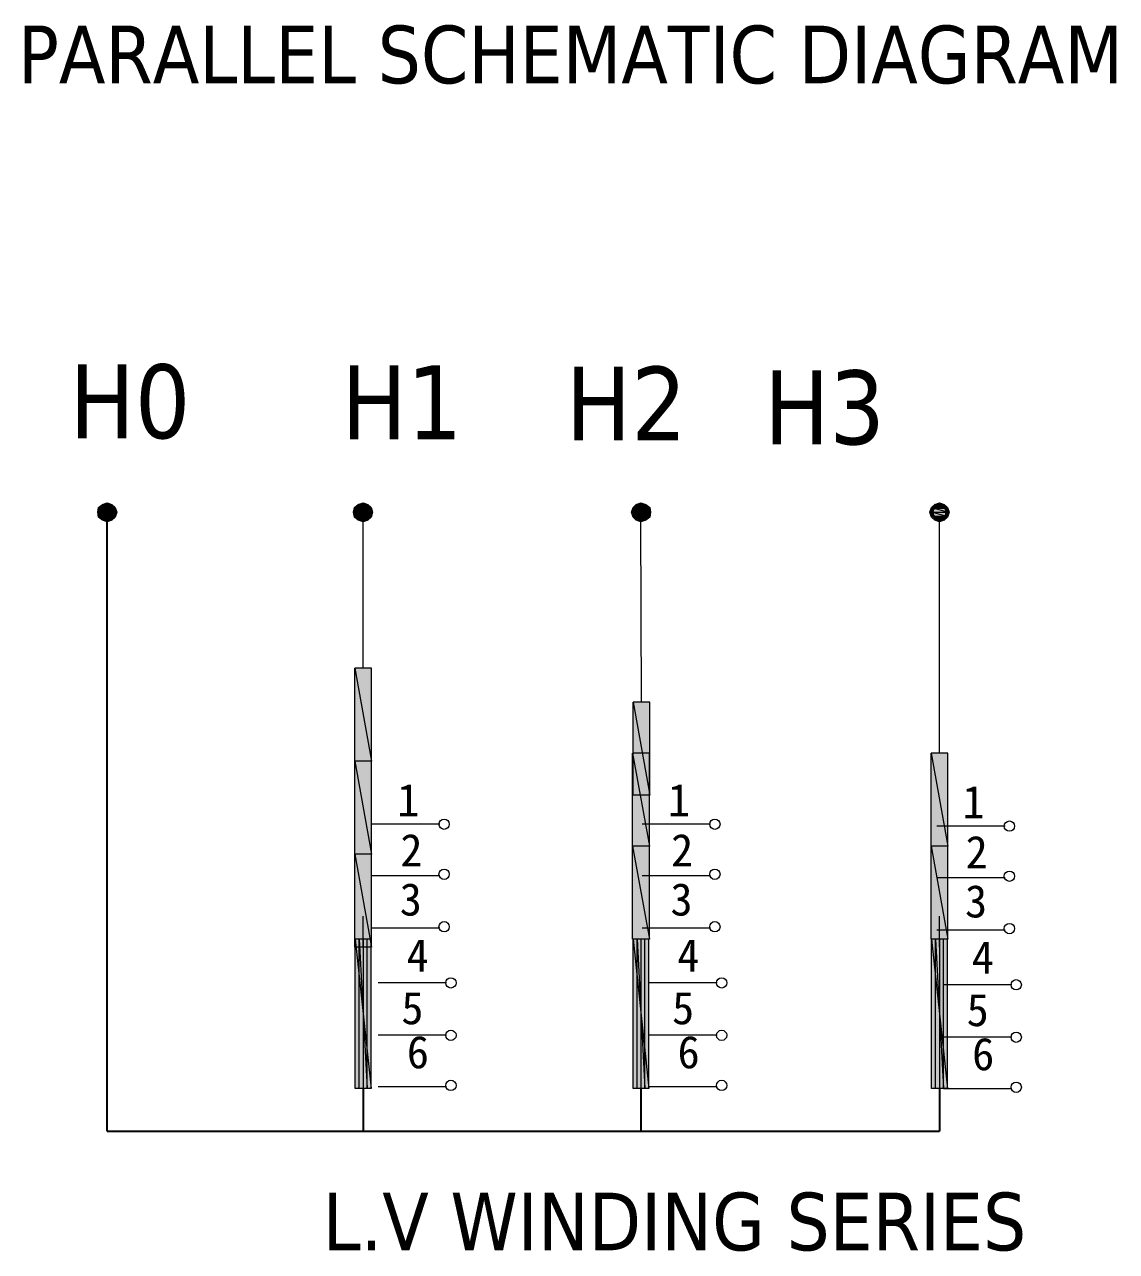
# Model space of a CAD drawing. Header units: millimetres. Extents: x 36873 to 51119, y -3533 to 6541.
# Drawn here: x 43497 to 44390, y -2141 to -1137 of the extents above; entities that cross this region are included whole.
import ezdxf

# ---------------------------------------------------------------- set-up
doc = ezdxf.new("R2010")
doc.units = ezdxf.units.MM
doc.header["$LTSCALE"] = 13
doc.layers.add('标注、文本', color=3, linetype='Continuous', lineweight=25)
doc.layers.add('铁心', color=3, linetype='Continuous', lineweight=0)
doc.styles.add('PDF SimSun', font='')
doc.styles.add('Tahoma_txtstyle_30.40_0_0', font='tahoma.ttf')
doc.styles.get('PDF SimSun').set_extended_font_data('SimSun')

msp = doc.modelspace()

# ---------------------------------------------------------------- hatches: boundary and pattern name
at = {"layer": '铁心'}
h = msp.add_hatch(color=256, dxfattribs=at)
h.paths.add_polyline_path([(43557.434, -1532.009), (43559.384, -1533.309), (43556.783, -1535.91)])
h.paths.add_polyline_path([(43559.384, -1533.309), (43556.783, -1535.91), (43558.734, -1535.91)])
h.paths.add_polyline_path([(43556.783, -1535.91), (43558.734, -1535.91), (43557.434, -1539.812)])
h.paths.add_polyline_path([(43558.734, -1535.91), (43557.434, -1539.812), (43559.384, -1538.511)])
h.paths.add_polyline_path([(43557.434, -1539.812), (43559.384, -1538.511), (43560.685, -1542.413)])
h.paths.add_polyline_path([(43559.384, -1538.511), (43560.685, -1542.413), (43561.985, -1540.462)])
h.paths.add_polyline_path([(43560.685, -1542.413), (43561.985, -1540.462), (43564.586, -1543.713)])
h.paths.add_polyline_path([(43561.985, -1540.462), (43564.586, -1543.713), (43564.586, -1541.112)])
h.paths.add_polyline_path([(43564.586, -1543.713), (43564.586, -1541.112), (43568.488, -1542.413)])
h.paths.add_polyline_path([(43564.586, -1541.112), (43568.488, -1542.413), (43567.187, -1540.462)])
h.paths.add_polyline_path([(43568.488, -1542.413), (43567.187, -1540.462), (43571.089, -1539.812)])
h.paths.add_polyline_path([(43567.187, -1540.462), (43571.089, -1539.812), (43569.138, -1538.511)])
h.paths.add_polyline_path([(43571.089, -1539.812), (43569.138, -1538.511), (43572.389, -1535.91)])
h.paths.add_polyline_path([(43569.138, -1538.511), (43572.389, -1535.91), (43569.788, -1535.91)])
h.paths.add_polyline_path([(43572.389, -1535.91), (43569.788, -1535.91), (43571.089, -1532.009)])
h.paths.add_polyline_path([(43569.788, -1535.91), (43571.089, -1532.009), (43569.138, -1533.309)])
h.paths.add_polyline_path([(43571.089, -1532.009), (43569.138, -1533.309), (43568.488, -1529.408)])
h.paths.add_polyline_path([(43569.138, -1533.309), (43568.488, -1529.408), (43567.187, -1531.359)])
h.paths.add_polyline_path([(43568.488, -1529.408), (43567.187, -1531.359), (43564.586, -1528.108)])
h.paths.add_polyline_path([(43567.187, -1531.359), (43564.586, -1528.108), (43564.586, -1530.058)])
h.paths.add_polyline_path([(43564.586, -1528.108), (43564.586, -1530.058), (43560.685, -1529.408)])
h.paths.add_polyline_path([(43564.586, -1530.058), (43560.685, -1529.408), (43561.985, -1531.359)])
h.paths.add_polyline_path([(43560.685, -1529.408), (43561.985, -1531.359), (43557.434, -1532.009)])
h.paths.add_polyline_path([(43561.985, -1531.359), (43557.434, -1532.009), (43559.384, -1533.309)])
h = msp.add_hatch(color=256, dxfattribs=at)
h.paths.add_polyline_path([(43570.438, -1539.162), (43569.138, -1538.511), (43571.089, -1535.91)])
h.paths.add_polyline_path([(43569.138, -1538.511), (43571.089, -1535.91), (43569.788, -1535.91)])
h.paths.add_polyline_path([(43571.089, -1535.91), (43569.788, -1535.91), (43570.438, -1532.009)])
h.paths.add_polyline_path([(43569.788, -1535.91), (43570.438, -1532.009), (43569.138, -1533.309)])
h.paths.add_polyline_path([(43570.438, -1532.009), (43569.138, -1533.309), (43567.837, -1530.058)])
h.paths.add_polyline_path([(43569.138, -1533.309), (43567.837, -1530.058), (43567.187, -1530.708)])
h.paths.add_polyline_path([(43567.837, -1530.058), (43567.187, -1530.708), (43564.586, -1528.758)])
h.paths.add_polyline_path([(43567.187, -1530.708), (43564.586, -1528.758), (43564.586, -1530.058)])
h.paths.add_polyline_path([(43564.586, -1528.758), (43564.586, -1530.058), (43560.685, -1530.058)])
h.paths.add_polyline_path([(43564.586, -1530.058), (43560.685, -1530.058), (43561.335, -1530.708)])
h.paths.add_polyline_path([(43560.685, -1530.058), (43561.335, -1530.708), (43558.084, -1532.009)])
h.paths.add_polyline_path([(43561.335, -1530.708), (43558.084, -1532.009), (43559.384, -1533.309)])
h.paths.add_polyline_path([(43558.084, -1532.009), (43559.384, -1533.309), (43557.434, -1535.91)])
h.paths.add_polyline_path([(43559.384, -1533.309), (43557.434, -1535.91), (43558.734, -1535.91)])
h.paths.add_polyline_path([(43557.434, -1535.91), (43558.734, -1535.91), (43558.084, -1539.162)])
h.paths.add_polyline_path([(43558.734, -1535.91), (43558.084, -1539.162), (43559.384, -1538.511)])
h.paths.add_polyline_path([(43558.084, -1539.162), (43559.384, -1538.511), (43560.685, -1541.763)])
h.paths.add_polyline_path([(43559.384, -1538.511), (43560.685, -1541.763), (43561.335, -1540.462)])
h.paths.add_polyline_path([(43560.685, -1541.763), (43561.335, -1540.462), (43564.586, -1543.063)])
h.paths.add_polyline_path([(43561.335, -1540.462), (43564.586, -1543.063), (43564.586, -1541.112)])
h.paths.add_polyline_path([(43564.586, -1543.063), (43564.586, -1541.112), (43567.837, -1541.763)])
h.paths.add_polyline_path([(43564.586, -1541.112), (43567.837, -1541.763), (43567.187, -1540.462)])
h.paths.add_polyline_path([(43567.837, -1541.763), (43567.187, -1540.462), (43570.438, -1539.162)])
h.paths.add_polyline_path([(43567.187, -1540.462), (43570.438, -1539.162), (43569.138, -1538.511)])
h = msp.add_hatch(color=256, dxfattribs=at)
h.paths.add_polyline_path([(43558.084, -1535.91), (43570.438, -1535.91), (43558.734, -1532.659)])
h.paths.add_polyline_path([(43570.438, -1535.91), (43558.734, -1532.659), (43569.788, -1532.659)])
h = msp.add_hatch(color=256, dxfattribs=at)
h.paths.add_polyline_path([(43558.734, -1532.659), (43569.788, -1532.659), (43561.335, -1530.708)])
h.paths.add_polyline_path([(43569.788, -1532.659), (43561.335, -1530.708), (43567.837, -1530.708)])
h = msp.add_hatch(color=256, dxfattribs=at)
h.paths.add_polyline_path([(43766.764, -1532.009), (43768.714, -1533.309), (43766.113, -1535.91)])
h.paths.add_polyline_path([(43768.714, -1533.309), (43766.113, -1535.91), (43768.064, -1535.91)])
h.paths.add_polyline_path([(43766.113, -1535.91), (43768.064, -1535.91), (43766.764, -1539.812)])
h.paths.add_polyline_path([(43768.064, -1535.91), (43766.764, -1539.812), (43768.714, -1538.511)])
h.paths.add_polyline_path([(43766.764, -1539.812), (43768.714, -1538.511), (43770.015, -1542.413)])
h.paths.add_polyline_path([(43768.714, -1538.511), (43770.015, -1542.413), (43771.315, -1540.462)])
h.paths.add_polyline_path([(43770.015, -1542.413), (43771.315, -1540.462), (43773.916, -1543.713)])
h.paths.add_polyline_path([(43771.315, -1540.462), (43773.916, -1543.713), (43773.916, -1541.112)])
h.paths.add_polyline_path([(43773.916, -1543.713), (43773.916, -1541.112), (43777.818, -1542.413)])
h.paths.add_polyline_path([(43773.916, -1541.112), (43777.818, -1542.413), (43776.517, -1540.462)])
h.paths.add_polyline_path([(43777.818, -1542.413), (43776.517, -1540.462), (43780.419, -1539.812)])
h.paths.add_polyline_path([(43776.517, -1540.462), (43780.419, -1539.812), (43778.468, -1538.511)])
h.paths.add_polyline_path([(43780.419, -1539.812), (43778.468, -1538.511), (43781.719, -1535.91)])
h.paths.add_polyline_path([(43778.468, -1538.511), (43781.719, -1535.91), (43779.118, -1535.91)])
h.paths.add_polyline_path([(43781.719, -1535.91), (43779.118, -1535.91), (43780.419, -1532.009)])
h.paths.add_polyline_path([(43779.118, -1535.91), (43780.419, -1532.009), (43778.468, -1533.309)])
h.paths.add_polyline_path([(43780.419, -1532.009), (43778.468, -1533.309), (43777.818, -1529.408)])
h.paths.add_polyline_path([(43778.468, -1533.309), (43777.818, -1529.408), (43776.517, -1531.359)])
h.paths.add_polyline_path([(43777.818, -1529.408), (43776.517, -1531.359), (43773.916, -1528.108)])
h.paths.add_polyline_path([(43776.517, -1531.359), (43773.916, -1528.108), (43773.916, -1530.058)])
h.paths.add_polyline_path([(43773.916, -1528.108), (43773.916, -1530.058), (43770.015, -1529.408)])
h.paths.add_polyline_path([(43773.916, -1530.058), (43770.015, -1529.408), (43771.315, -1531.359)])
h.paths.add_polyline_path([(43770.015, -1529.408), (43771.315, -1531.359), (43766.764, -1532.009)])
h.paths.add_polyline_path([(43771.315, -1531.359), (43766.764, -1532.009), (43768.714, -1533.309)])
h = msp.add_hatch(color=256, dxfattribs=at)
h.paths.add_polyline_path([(43779.768, -1539.162), (43778.468, -1538.511), (43780.419, -1535.91)])
h.paths.add_polyline_path([(43778.468, -1538.511), (43780.419, -1535.91), (43779.118, -1535.91)])
h.paths.add_polyline_path([(43780.419, -1535.91), (43779.118, -1535.91), (43779.768, -1532.009)])
h.paths.add_polyline_path([(43779.118, -1535.91), (43779.768, -1532.009), (43778.468, -1533.309)])
h.paths.add_polyline_path([(43779.768, -1532.009), (43778.468, -1533.309), (43777.168, -1530.058)])
h.paths.add_polyline_path([(43778.468, -1533.309), (43777.168, -1530.058), (43776.517, -1530.708)])
h.paths.add_polyline_path([(43777.168, -1530.058), (43776.517, -1530.708), (43773.916, -1528.758)])
h.paths.add_polyline_path([(43776.517, -1530.708), (43773.916, -1528.758), (43773.916, -1530.058)])
h.paths.add_polyline_path([(43773.916, -1528.758), (43773.916, -1530.058), (43770.015, -1530.058)])
h.paths.add_polyline_path([(43773.916, -1530.058), (43770.015, -1530.058), (43770.665, -1530.708)])
h.paths.add_polyline_path([(43770.015, -1530.058), (43770.665, -1530.708), (43767.414, -1532.009)])
h.paths.add_polyline_path([(43770.665, -1530.708), (43767.414, -1532.009), (43768.714, -1533.309)])
h.paths.add_polyline_path([(43767.414, -1532.009), (43768.714, -1533.309), (43766.764, -1535.91)])
h.paths.add_polyline_path([(43768.714, -1533.309), (43766.764, -1535.91), (43768.064, -1535.91)])
h.paths.add_polyline_path([(43766.764, -1535.91), (43768.064, -1535.91), (43767.414, -1539.162)])
h.paths.add_polyline_path([(43768.064, -1535.91), (43767.414, -1539.162), (43768.714, -1538.511)])
h.paths.add_polyline_path([(43767.414, -1539.162), (43768.714, -1538.511), (43770.015, -1541.763)])
h.paths.add_polyline_path([(43768.714, -1538.511), (43770.015, -1541.763), (43770.665, -1540.462)])
h.paths.add_polyline_path([(43770.015, -1541.763), (43770.665, -1540.462), (43773.916, -1543.063)])
h.paths.add_polyline_path([(43770.665, -1540.462), (43773.916, -1543.063), (43773.916, -1541.112)])
h.paths.add_polyline_path([(43773.916, -1543.063), (43773.916, -1541.112), (43777.168, -1541.763)])
h.paths.add_polyline_path([(43773.916, -1541.112), (43777.168, -1541.763), (43776.517, -1540.462)])
h.paths.add_polyline_path([(43777.168, -1541.763), (43776.517, -1540.462), (43779.768, -1539.162)])
h.paths.add_polyline_path([(43776.517, -1540.462), (43779.768, -1539.162), (43778.468, -1538.511)])
h = msp.add_hatch(color=256, dxfattribs=at)
h.paths.add_polyline_path([(43767.414, -1535.91), (43779.768, -1535.91), (43768.064, -1532.659)])
h.paths.add_polyline_path([(43779.768, -1535.91), (43768.064, -1532.659), (43779.118, -1532.659)])
h = msp.add_hatch(color=256, dxfattribs=at)
h.paths.add_polyline_path([(43768.064, -1532.659), (43779.118, -1532.659), (43770.665, -1530.708)])
h.paths.add_polyline_path([(43779.118, -1532.659), (43770.665, -1530.708), (43777.168, -1530.708)])
h = msp.add_hatch(color=256, dxfattribs=at)
h.paths.add_polyline_path([(43994.781, -1532.009), (43996.732, -1533.309), (43993.481, -1535.91)])
h.paths.add_polyline_path([(43996.732, -1533.309), (43993.481, -1535.91), (43996.082, -1535.91)])
h.paths.add_polyline_path([(43993.481, -1535.91), (43996.082, -1535.91), (43994.781, -1539.812)])
h.paths.add_polyline_path([(43996.082, -1535.91), (43994.781, -1539.812), (43996.732, -1538.511)])
h.paths.add_polyline_path([(43994.781, -1539.812), (43996.732, -1538.511), (43997.382, -1542.413)])
h.paths.add_polyline_path([(43996.732, -1538.511), (43997.382, -1542.413), (43998.682, -1540.462)])
h.paths.add_polyline_path([(43997.382, -1542.413), (43998.682, -1540.462), (44001.283, -1543.713)])
h.paths.add_polyline_path([(43998.682, -1540.462), (44001.283, -1543.713), (44001.283, -1541.112)])
h.paths.add_polyline_path([(44001.283, -1543.713), (44001.283, -1541.112), (44005.185, -1542.413)])
h.paths.add_polyline_path([(44001.283, -1541.112), (44005.185, -1542.413), (44004.535, -1540.462)])
h.paths.add_polyline_path([(44005.185, -1542.413), (44004.535, -1540.462), (44008.436, -1539.812)])
h.paths.add_polyline_path([(44004.535, -1540.462), (44008.436, -1539.812), (44006.485, -1538.511)])
h.paths.add_polyline_path([(44008.436, -1539.812), (44006.485, -1538.511), (44009.086, -1535.91)])
h.paths.add_polyline_path([(44006.485, -1538.511), (44009.086, -1535.91), (44007.136, -1535.91)])
h.paths.add_polyline_path([(44009.086, -1535.91), (44007.136, -1535.91), (44008.436, -1532.009)])
h.paths.add_polyline_path([(44007.136, -1535.91), (44008.436, -1532.009), (44006.485, -1533.309)])
h.paths.add_polyline_path([(44008.436, -1532.009), (44006.485, -1533.309), (44005.185, -1529.408)])
h.paths.add_polyline_path([(44006.485, -1533.309), (44005.185, -1529.408), (44004.535, -1531.359)])
h.paths.add_polyline_path([(44005.185, -1529.408), (44004.535, -1531.359), (44001.283, -1528.108)])
h.paths.add_polyline_path([(44004.535, -1531.359), (44001.283, -1528.108), (44001.283, -1530.058)])
h.paths.add_polyline_path([(44001.283, -1528.108), (44001.283, -1530.058), (43997.382, -1529.408)])
h.paths.add_polyline_path([(44001.283, -1530.058), (43997.382, -1529.408), (43998.682, -1531.359)])
h.paths.add_polyline_path([(43997.382, -1529.408), (43998.682, -1531.359), (43994.781, -1532.009)])
h.paths.add_polyline_path([(43998.682, -1531.359), (43994.781, -1532.009), (43996.732, -1533.309)])
h = msp.add_hatch(color=256, dxfattribs=at)
h.paths.add_polyline_path([(44007.786, -1539.162), (44006.485, -1538.511), (44008.436, -1535.91)])
h.paths.add_polyline_path([(44006.485, -1538.511), (44008.436, -1535.91), (44007.136, -1535.91)])
h.paths.add_polyline_path([(44008.436, -1535.91), (44007.136, -1535.91), (44007.786, -1532.009)])
h.paths.add_polyline_path([(44007.136, -1535.91), (44007.786, -1532.009), (44006.485, -1533.309)])
h.paths.add_polyline_path([(44007.786, -1532.009), (44006.485, -1533.309), (44005.185, -1530.058)])
h.paths.add_polyline_path([(44006.485, -1533.309), (44005.185, -1530.058), (44004.535, -1530.708)])
h.paths.add_polyline_path([(44005.185, -1530.058), (44004.535, -1530.708), (44001.283, -1528.758)])
h.paths.add_polyline_path([(44004.535, -1530.708), (44001.283, -1528.758), (44001.283, -1530.058)])
h.paths.add_polyline_path([(44001.283, -1528.758), (44001.283, -1530.058), (43998.032, -1530.058)])
h.paths.add_polyline_path([(44001.283, -1530.058), (43998.032, -1530.058), (43998.682, -1530.708)])
h.paths.add_polyline_path([(43998.032, -1530.058), (43998.682, -1530.708), (43995.431, -1532.009)])
h.paths.add_polyline_path([(43998.682, -1530.708), (43995.431, -1532.009), (43996.732, -1533.309)])
h.paths.add_polyline_path([(43995.431, -1532.009), (43996.732, -1533.309), (43994.781, -1535.91)])
h.paths.add_polyline_path([(43996.732, -1533.309), (43994.781, -1535.91), (43996.082, -1535.91)])
h.paths.add_polyline_path([(43994.781, -1535.91), (43996.082, -1535.91), (43995.431, -1539.162)])
h.paths.add_polyline_path([(43996.082, -1535.91), (43995.431, -1539.162), (43996.732, -1538.511)])
h.paths.add_polyline_path([(43995.431, -1539.162), (43996.732, -1538.511), (43998.032, -1541.763)])
h.paths.add_polyline_path([(43996.732, -1538.511), (43998.032, -1541.763), (43998.682, -1540.462)])
h.paths.add_polyline_path([(43998.032, -1541.763), (43998.682, -1540.462), (44001.283, -1543.063)])
h.paths.add_polyline_path([(43998.682, -1540.462), (44001.283, -1543.063), (44001.283, -1541.112)])
h.paths.add_polyline_path([(44001.283, -1543.063), (44001.283, -1541.112), (44005.185, -1541.763)])
h.paths.add_polyline_path([(44001.283, -1541.112), (44005.185, -1541.763), (44004.535, -1540.462)])
h.paths.add_polyline_path([(44005.185, -1541.763), (44004.535, -1540.462), (44007.786, -1539.162)])
h.paths.add_polyline_path([(44004.535, -1540.462), (44007.786, -1539.162), (44006.485, -1538.511)])
h = msp.add_hatch(color=256, dxfattribs=at)
h.paths.add_polyline_path([(43995.431, -1535.91), (44007.786, -1535.91), (43996.082, -1532.659)])
h.paths.add_polyline_path([(44007.786, -1535.91), (43996.082, -1532.659), (44007.136, -1532.659)])
h = msp.add_hatch(color=256, dxfattribs=at)
h.paths.add_polyline_path([(43996.082, -1532.659), (44007.136, -1532.659), (43998.032, -1530.708)])
h.paths.add_polyline_path([(44007.136, -1532.659), (43998.032, -1530.708), (44004.535, -1530.708)])
h = msp.add_hatch(color=256, dxfattribs=at)
h.paths.add_polyline_path([(44239.011, -1532.009), (44240.961, -1533.309), (44237.71, -1535.91)])
h.paths.add_polyline_path([(44240.961, -1533.309), (44237.71, -1535.91), (44240.311, -1535.91)])
h.paths.add_polyline_path([(44237.71, -1535.91), (44240.311, -1535.91), (44239.011, -1539.812)])
h.paths.add_polyline_path([(44240.311, -1535.91), (44239.011, -1539.812), (44240.961, -1538.511)])
h.paths.add_polyline_path([(44239.011, -1539.812), (44240.961, -1538.511), (44241.612, -1542.413)])
h.paths.add_polyline_path([(44240.961, -1538.511), (44241.612, -1542.413), (44242.912, -1540.462)])
h.paths.add_polyline_path([(44241.612, -1542.413), (44242.912, -1540.462), (44245.513, -1543.713)])
h.paths.add_polyline_path([(44242.912, -1540.462), (44245.513, -1543.713), (44245.513, -1541.112)])
h.paths.add_polyline_path([(44245.513, -1543.713), (44245.513, -1541.112), (44249.414, -1542.413)])
h.paths.add_polyline_path([(44245.513, -1541.112), (44249.414, -1542.413), (44248.114, -1540.462)])
h.paths.add_polyline_path([(44249.414, -1542.413), (44248.114, -1540.462), (44252.015, -1539.812)])
h.paths.add_polyline_path([(44248.114, -1540.462), (44252.015, -1539.812), (44250.065, -1538.511)])
h.paths.add_polyline_path([(44252.015, -1539.812), (44250.065, -1538.511), (44253.316, -1535.91)])
h.paths.add_polyline_path([(44250.065, -1538.511), (44253.316, -1535.91), (44250.715, -1535.91)])
h.paths.add_polyline_path([(44253.316, -1535.91), (44250.715, -1535.91), (44252.015, -1532.009)])
h.paths.add_polyline_path([(44250.715, -1535.91), (44252.015, -1532.009), (44250.065, -1533.309)])
h.paths.add_polyline_path([(44252.015, -1532.009), (44250.065, -1533.309), (44249.414, -1529.408)])
h.paths.add_polyline_path([(44250.065, -1533.309), (44249.414, -1529.408), (44248.114, -1531.359)])
h.paths.add_polyline_path([(44249.414, -1529.408), (44248.114, -1531.359), (44245.513, -1528.108)])
h.paths.add_polyline_path([(44248.114, -1531.359), (44245.513, -1528.108), (44245.513, -1530.058)])
h.paths.add_polyline_path([(44245.513, -1528.108), (44245.513, -1530.058), (44241.612, -1529.408)])
h.paths.add_polyline_path([(44245.513, -1530.058), (44241.612, -1529.408), (44242.912, -1531.359)])
h.paths.add_polyline_path([(44241.612, -1529.408), (44242.912, -1531.359), (44239.011, -1532.009)])
h.paths.add_polyline_path([(44242.912, -1531.359), (44239.011, -1532.009), (44240.961, -1533.309)])
h = msp.add_hatch(color=256, dxfattribs=at)
h.paths.add_polyline_path([(44251.365, -1539.162), (44250.065, -1538.511), (44252.666, -1535.91)])
h.paths.add_polyline_path([(44250.065, -1538.511), (44252.666, -1535.91), (44251.365, -1535.91)])
h.paths.add_polyline_path([(44252.666, -1535.91), (44251.365, -1535.91), (44251.365, -1532.009)])
h.paths.add_polyline_path([(44251.365, -1535.91), (44251.365, -1532.009), (44250.065, -1533.309)])
h.paths.add_polyline_path([(44251.365, -1532.009), (44250.065, -1533.309), (44248.764, -1530.058)])
h.paths.add_polyline_path([(44250.065, -1533.309), (44248.764, -1530.058), (44248.114, -1530.708)])
h.paths.add_polyline_path([(44248.764, -1530.058), (44248.114, -1530.708), (44245.513, -1528.758)])
h.paths.add_polyline_path([(44248.114, -1530.708), (44245.513, -1528.758), (44245.513, -1530.058)])
h.paths.add_polyline_path([(44245.513, -1528.758), (44245.513, -1530.058), (44242.262, -1530.058)])
h.paths.add_polyline_path([(44245.513, -1530.058), (44242.262, -1530.058), (44242.912, -1530.708)])
h.paths.add_polyline_path([(44242.262, -1530.058), (44242.912, -1530.708), (44239.661, -1532.009)])
h.paths.add_polyline_path([(44242.912, -1530.708), (44239.661, -1532.009), (44240.961, -1533.309)])
h.paths.add_polyline_path([(44239.661, -1532.009), (44240.961, -1533.309), (44238.36, -1535.91)])
h.paths.add_polyline_path([(44240.961, -1533.309), (44238.36, -1535.91), (44239.661, -1535.91)])
h.paths.add_polyline_path([(44238.36, -1535.91), (44239.661, -1535.91), (44239.661, -1539.162)])
h.paths.add_polyline_path([(44239.661, -1535.91), (44239.661, -1539.162), (44240.961, -1538.511)])
h.paths.add_polyline_path([(44239.661, -1539.162), (44240.961, -1538.511), (44242.262, -1541.763)])
h.paths.add_polyline_path([(44240.961, -1538.511), (44242.262, -1541.763), (44242.912, -1540.462)])
h.paths.add_polyline_path([(44242.262, -1541.763), (44242.912, -1540.462), (44245.513, -1543.063)])
h.paths.add_polyline_path([(44242.912, -1540.462), (44245.513, -1543.063), (44245.513, -1541.112)])
h.paths.add_polyline_path([(44245.513, -1543.063), (44245.513, -1541.112), (44248.764, -1541.763)])
h.paths.add_polyline_path([(44245.513, -1541.112), (44248.764, -1541.763), (44248.114, -1540.462)])
h.paths.add_polyline_path([(44248.764, -1541.763), (44248.114, -1540.462), (44251.365, -1539.162)])
h.paths.add_polyline_path([(44248.114, -1540.462), (44251.365, -1539.162), (44250.065, -1538.511)])
h = msp.add_hatch(color=256, dxfattribs=at)
h.paths.add_polyline_path([(44239.011, -1535.91), (44252.015, -1535.91), (44240.311, -1532.659)])
h.paths.add_polyline_path([(44252.015, -1535.91), (44240.311, -1532.659), (44250.715, -1532.659)])
h = msp.add_hatch(color=256, dxfattribs=at)
h.paths.add_polyline_path([(44240.311, -1532.659), (44250.715, -1532.659), (44242.262, -1530.708)])
h.paths.add_polyline_path([(44250.715, -1532.659), (44242.262, -1530.708), (44248.764, -1530.708)])
h = msp.add_hatch(color=256, dxfattribs=at)
h.paths.add_polyline_path([(43558.734, -1539.162), (43569.788, -1539.162), (43558.084, -1535.91)])
h.paths.add_polyline_path([(43569.788, -1539.162), (43558.084, -1535.91), (43570.438, -1535.91)])
h = msp.add_hatch(color=256, dxfattribs=at)
h.paths.add_polyline_path([(43558.734, -1539.162), (43561.335, -1541.112), (43567.837, -1541.112)])
h.paths.add_polyline_path([(43561.335, -1541.112), (43567.837, -1541.112), (43564.586, -1542.413)])
h = msp.add_hatch(color=256, dxfattribs=at)
h.paths.add_polyline_path([(43768.064, -1539.162), (43779.118, -1539.162), (43767.414, -1535.91)])
h.paths.add_polyline_path([(43779.118, -1539.162), (43767.414, -1535.91), (43779.768, -1535.91)])
h = msp.add_hatch(color=256, dxfattribs=at)
h.paths.add_polyline_path([(43768.064, -1539.162), (43770.665, -1541.112), (43777.168, -1541.112)])
h.paths.add_polyline_path([(43770.665, -1541.112), (43777.168, -1541.112), (43773.916, -1542.413)])
h = msp.add_hatch(color=256, dxfattribs=at)
h.paths.add_polyline_path([(43996.082, -1539.162), (44007.136, -1539.162), (43995.431, -1535.91)])
h.paths.add_polyline_path([(44007.136, -1539.162), (43995.431, -1535.91), (44007.786, -1535.91)])
h = msp.add_hatch(color=256, dxfattribs=at)
h.paths.add_polyline_path([(43996.082, -1539.162), (43998.032, -1541.112), (44004.535, -1541.112)])
h.paths.add_polyline_path([(43998.032, -1541.112), (44004.535, -1541.112), (44001.283, -1542.413)])
h = msp.add_hatch(color=256, dxfattribs=at)
h.paths.add_polyline_path([(44240.311, -1539.162), (44250.715, -1539.162), (44239.011, -1535.91)])
h.paths.add_polyline_path([(44250.715, -1539.162), (44239.011, -1535.91), (44252.015, -1535.91)])
h = msp.add_hatch(color=256, dxfattribs=at)
h.paths.add_polyline_path([(44240.311, -1539.162), (44242.262, -1541.112), (44248.764, -1541.112)])
h.paths.add_polyline_path([(44242.262, -1541.112), (44248.764, -1541.112), (44245.513, -1542.413)])
h = msp.add_hatch(color=256, dxfattribs=at)
h.paths.add_polyline_path([(43780.744, -1663.357), (43767.089, -1663.357), (43780.744, -1739.436)])
h.paths.add_polyline_path([(43767.089, -1663.357), (43780.744, -1739.436), (43767.089, -1739.436)])
h = msp.add_hatch(color=256, dxfattribs=at)
h.paths.add_polyline_path([(44008.436, -1691.318), (43994.781, -1691.318), (44008.436, -1767.396)])
h.paths.add_polyline_path([(43994.781, -1691.318), (44008.436, -1767.396), (43994.781, -1767.396)])
h = msp.add_hatch(color=256, dxfattribs=at)
h.paths.add_polyline_path([(44008.111, -1732.933), (43994.456, -1732.933), (44008.111, -1809.011)])
h.paths.add_polyline_path([(43994.456, -1732.933), (44008.111, -1809.011), (43994.456, -1809.011)])
h = msp.add_hatch(color=256, dxfattribs=at)
h.paths.add_polyline_path([(44252.341, -1732.933), (44238.686, -1732.933), (44252.341, -1809.011)])
h.paths.add_polyline_path([(44238.686, -1732.933), (44252.341, -1809.011), (44238.686, -1809.011)])
h = msp.add_hatch(color=256, dxfattribs=at)
h.paths.add_polyline_path([(43780.744, -1739.436), (43767.089, -1739.436), (43780.744, -1815.514)])
h.paths.add_polyline_path([(43767.089, -1739.436), (43780.744, -1815.514), (43767.089, -1815.514)])
h = msp.add_hatch(color=256, dxfattribs=at)
h.paths.add_polyline_path([(43780.744, -1815.514), (43767.089, -1815.514), (43780.744, -1891.592)])
h.paths.add_polyline_path([(43767.089, -1815.514), (43780.744, -1891.592), (43767.089, -1891.592)])
h = msp.add_hatch(color=256, dxfattribs=at)
h.paths.add_polyline_path([(44008.111, -1809.011), (43994.456, -1809.011), (44008.111, -1885.089)])
h.paths.add_polyline_path([(43994.456, -1809.011), (44008.111, -1885.089), (43994.456, -1885.089)])
h = msp.add_hatch(color=256, dxfattribs=at)
h.paths.add_polyline_path([(44252.341, -1809.011), (44238.686, -1809.011), (44252.341, -1885.089)])
h.paths.add_polyline_path([(44238.686, -1809.011), (44252.341, -1885.089), (44238.686, -1885.089)])
h = msp.add_hatch(color=256, dxfattribs=at)
h.paths.add_polyline_path([(43780.419, -1885.089), (43767.414, -1885.089), (43780.419, -2007.334)])
h.paths.add_polyline_path([(43767.414, -1885.089), (43780.419, -2007.334), (43767.414, -2007.334)])
h = msp.add_hatch(color=256, dxfattribs=at)
h.paths.add_polyline_path([(43777.168, -1885.089), (43770.665, -1885.089), (43777.168, -2007.334)])
h.paths.add_polyline_path([(43770.665, -1885.089), (43777.168, -2007.334), (43770.665, -2007.334)])
h = msp.add_hatch(color=256, dxfattribs=at)
h.paths.add_polyline_path([(44007.786, -1885.089), (43994.781, -1885.089), (44007.786, -2007.334)])
h.paths.add_polyline_path([(43994.781, -1885.089), (44007.786, -2007.334), (43994.781, -2007.334)])
h = msp.add_hatch(color=256, dxfattribs=at)
h.paths.add_polyline_path([(44004.535, -1885.089), (43998.032, -1885.089), (44004.535, -2007.334)])
h.paths.add_polyline_path([(43998.032, -1885.089), (44004.535, -2007.334), (43998.032, -2007.334)])
h = msp.add_hatch(color=256, dxfattribs=at)
h.paths.add_polyline_path([(44252.015, -1885.089), (44239.011, -1885.089), (44252.015, -2007.334)])
h.paths.add_polyline_path([(44239.011, -1885.089), (44252.015, -2007.334), (44239.011, -2007.334)])
h = msp.add_hatch(color=256, dxfattribs=at)
h.paths.add_polyline_path([(44248.764, -1885.089), (44242.262, -1885.089), (44248.764, -2007.334)])
h.paths.add_polyline_path([(44242.262, -1885.089), (44248.764, -2007.334), (44242.262, -2007.334)])

# ---------------------------------------------------------------- linework, layer by layer
at = {"layer": '标注、文本'}
for p, q in [((43564.648, -2042.331), (43564.648, -1543.452)), ((43773.916, -2007.334), (43773.916, -2042.331)), ((44001.283, -2007.334), (44001.283, -2042.331)), ((44245.513, -2007.334), (44245.513, -2042.331)), ((43564.648, -2042.331), (44245.513, -2042.331))]:
    msp.add_line(p, q, dxfattribs=at)
at = {"layer": '铁心'}
for points in [[(43557.434, -1532.009), (43559.384, -1533.309), (43556.783, -1535.91), (43557.434, -1532.009)], [(43559.384, -1533.309), (43556.783, -1535.91), (43558.734, -1535.91), (43559.384, -1533.309)], [(43560.685, -1529.408), (43561.985, -1531.359), (43557.434, -1532.009), (43560.685, -1529.408)], [(43558.084, -1532.009), (43559.384, -1533.309), (43557.434, -1535.91), (43558.084, -1532.009)], [(43559.384, -1533.309), (43557.434, -1535.91), (43558.734, -1535.91), (43559.384, -1533.309)], [(43560.685, -1530.058), (43561.335, -1530.708), (43558.084, -1532.009), (43560.685, -1530.058)], [(43561.335, -1530.708), (43558.084, -1532.009), (43559.384, -1533.309), (43561.335, -1530.708)], [(43558.084, -1535.91), (43570.438, -1535.91), (43558.734, -1532.659), (43558.084, -1535.91)], [(43558.734, -1532.659), (43569.788, -1532.659), (43561.335, -1530.708), (43558.734, -1532.659)], [(43564.586, -1528.108), (43564.586, -1530.058), (43560.685, -1529.408), (43564.586, -1528.108)], [(43564.586, -1528.758), (43564.586, -1530.058), (43560.685, -1530.058), (43564.586, -1528.758)], [(43564.586, -1530.058), (43560.685, -1529.408), (43561.985, -1531.359), (43564.586, -1530.058)], [(43564.586, -1530.058), (43560.685, -1530.058), (43561.335, -1530.708), (43564.586, -1530.058)], [(43568.488, -1529.408), (43567.187, -1531.359), (43564.586, -1528.108), (43568.488, -1529.408)], [(43567.187, -1531.359), (43564.586, -1528.108), (43564.586, -1530.058), (43567.187, -1531.359)], [(43567.837, -1530.058), (43567.187, -1530.708), (43564.586, -1528.758), (43567.837, -1530.058)], [(43567.187, -1530.708), (43564.586, -1528.758), (43564.586, -1530.058), (43567.187, -1530.708)], [(43569.138, -1533.309), (43568.488, -1529.408), (43567.187, -1531.359), (43569.138, -1533.309)], [(43569.138, -1533.309), (43567.837, -1530.058), (43567.187, -1530.708), (43569.138, -1533.309)], [(43570.438, -1532.009), (43569.138, -1533.309), (43567.837, -1530.058), (43570.438, -1532.009)], [(43571.089, -1532.009), (43569.138, -1533.309), (43568.488, -1529.408), (43571.089, -1532.009)], [(43569.788, -1535.91), (43570.438, -1532.009), (43569.138, -1533.309), (43569.788, -1535.91)], [(43569.788, -1535.91), (43571.089, -1532.009), (43569.138, -1533.309), (43569.788, -1535.91)], [(43571.089, -1535.91), (43569.788, -1535.91), (43570.438, -1532.009), (43571.089, -1535.91)], [(43572.389, -1535.91), (43569.788, -1535.91), (43571.089, -1532.009), (43572.389, -1535.91)], [(43766.764, -1532.009), (43768.714, -1533.309), (43766.113, -1535.91), (43766.764, -1532.009)], [(43768.714, -1533.309), (43766.113, -1535.91), (43768.064, -1535.91), (43768.714, -1533.309)], [(43770.015, -1529.408), (43771.315, -1531.359), (43766.764, -1532.009), (43770.015, -1529.408)], [(43767.414, -1532.009), (43768.714, -1533.309), (43766.764, -1535.91), (43767.414, -1532.009)], [(43768.714, -1533.309), (43766.764, -1535.91), (43768.064, -1535.91), (43768.714, -1533.309)], [(43770.015, -1530.058), (43770.665, -1530.708), (43767.414, -1532.009), (43770.015, -1530.058)], [(43770.665, -1530.708), (43767.414, -1532.009), (43768.714, -1533.309), (43770.665, -1530.708)], [(43767.414, -1535.91), (43779.768, -1535.91), (43768.064, -1532.659), (43767.414, -1535.91)], [(43768.064, -1532.659), (43779.118, -1532.659), (43770.665, -1530.708), (43768.064, -1532.659)], [(43773.916, -1528.108), (43773.916, -1530.058), (43770.015, -1529.408), (43773.916, -1528.108)], [(43773.916, -1528.758), (43773.916, -1530.058), (43770.015, -1530.058), (43773.916, -1528.758)], [(43773.916, -1530.058), (43770.015, -1529.408), (43771.315, -1531.359), (43773.916, -1530.058)], [(43773.916, -1530.058), (43770.015, -1530.058), (43770.665, -1530.708), (43773.916, -1530.058)], [(43777.818, -1529.408), (43776.517, -1531.359), (43773.916, -1528.108), (43777.818, -1529.408)], [(43776.517, -1531.359), (43773.916, -1528.108), (43773.916, -1530.058), (43776.517, -1531.359)], [(43777.168, -1530.058), (43776.517, -1530.708), (43773.916, -1528.758), (43777.168, -1530.058)], [(43776.517, -1530.708), (43773.916, -1528.758), (43773.916, -1530.058), (43776.517, -1530.708)], [(43778.468, -1533.309), (43777.818, -1529.408), (43776.517, -1531.359), (43778.468, -1533.309)], [(43778.468, -1533.309), (43777.168, -1530.058), (43776.517, -1530.708), (43778.468, -1533.309)], [(43779.768, -1532.009), (43778.468, -1533.309), (43777.168, -1530.058), (43779.768, -1532.009)], [(43780.419, -1532.009), (43778.468, -1533.309), (43777.818, -1529.408), (43780.419, -1532.009)], [(43779.118, -1535.91), (43779.768, -1532.009), (43778.468, -1533.309), (43779.118, -1535.91)], [(43779.118, -1535.91), (43780.419, -1532.009), (43778.468, -1533.309), (43779.118, -1535.91)], [(43780.419, -1535.91), (43779.118, -1535.91), (43779.768, -1532.009), (43780.419, -1535.91)], [(43781.719, -1535.91), (43779.118, -1535.91), (43780.419, -1532.009), (43781.719, -1535.91)], [(43994.781, -1532.009), (43996.732, -1533.309), (43993.481, -1535.91), (43994.781, -1532.009)], [(43996.732, -1533.309), (43993.481, -1535.91), (43996.082, -1535.91), (43996.732, -1533.309)], [(43997.382, -1529.408), (43998.682, -1531.359), (43994.781, -1532.009), (43997.382, -1529.408)], [(43995.431, -1532.009), (43996.732, -1533.309), (43994.781, -1535.91), (43995.431, -1532.009)], [(43996.732, -1533.309), (43994.781, -1535.91), (43996.082, -1535.91), (43996.732, -1533.309)], [(43998.032, -1530.058), (43998.682, -1530.708), (43995.431, -1532.009), (43998.032, -1530.058)], [(43998.682, -1530.708), (43995.431, -1532.009), (43996.732, -1533.309), (43998.682, -1530.708)], [(43995.431, -1535.91), (44007.786, -1535.91), (43996.082, -1532.659), (43995.431, -1535.91)], [(43996.082, -1532.659), (44007.136, -1532.659), (43998.032, -1530.708), (43996.082, -1532.659)], [(44001.283, -1528.108), (44001.283, -1530.058), (43997.382, -1529.408), (44001.283, -1528.108)], [(44001.283, -1530.058), (43997.382, -1529.408), (43998.682, -1531.359), (44001.283, -1530.058)], [(44001.283, -1528.758), (44001.283, -1530.058), (43998.032, -1530.058), (44001.283, -1528.758)], [(44001.283, -1530.058), (43998.032, -1530.058), (43998.682, -1530.708), (44001.283, -1530.058)], [(44005.185, -1529.408), (44004.535, -1531.359), (44001.283, -1528.108), (44005.185, -1529.408)], [(44004.535, -1531.359), (44001.283, -1528.108), (44001.283, -1530.058), (44004.535, -1531.359)], [(44005.185, -1530.058), (44004.535, -1530.708), (44001.283, -1528.758), (44005.185, -1530.058)], [(44004.535, -1530.708), (44001.283, -1528.758), (44001.283, -1530.058), (44004.535, -1530.708)], [(44006.485, -1533.309), (44005.185, -1529.408), (44004.535, -1531.359), (44006.485, -1533.309)], [(44006.485, -1533.309), (44005.185, -1530.058), (44004.535, -1530.708), (44006.485, -1533.309)], [(44008.436, -1532.009), (44006.485, -1533.309), (44005.185, -1529.408), (44008.436, -1532.009)], [(44007.786, -1532.009), (44006.485, -1533.309), (44005.185, -1530.058), (44007.786, -1532.009)], [(44007.136, -1535.91), (44007.786, -1532.009), (44006.485, -1533.309), (44007.136, -1535.91)], [(44007.136, -1535.91), (44008.436, -1532.009), (44006.485, -1533.309), (44007.136, -1535.91)], [(44008.436, -1535.91), (44007.136, -1535.91), (44007.786, -1532.009), (44008.436, -1535.91)], [(44009.086, -1535.91), (44007.136, -1535.91), (44008.436, -1532.009), (44009.086, -1535.91)], [(44239.011, -1532.009), (44240.961, -1533.309), (44237.71, -1535.91), (44239.011, -1532.009)], [(44240.961, -1533.309), (44237.71, -1535.91), (44240.311, -1535.91), (44240.961, -1533.309)], [(44239.661, -1532.009), (44240.961, -1533.309), (44238.36, -1535.91), (44239.661, -1532.009)], [(44240.961, -1533.309), (44238.36, -1535.91), (44239.661, -1535.91), (44240.961, -1533.309)], [(44241.612, -1529.408), (44242.912, -1531.359), (44239.011, -1532.009), (44241.612, -1529.408)], [(44239.011, -1535.91), (44252.015, -1535.91), (44240.311, -1532.659), (44239.011, -1535.91)], [(44242.262, -1530.058), (44242.912, -1530.708), (44239.661, -1532.009), (44242.262, -1530.058)], [(44242.912, -1530.708), (44239.661, -1532.009), (44240.961, -1533.309), (44242.912, -1530.708)], [(44240.311, -1532.659), (44250.715, -1532.659), (44242.262, -1530.708), (44240.311, -1532.659)], [(44245.513, -1528.108), (44245.513, -1530.058), (44241.612, -1529.408), (44245.513, -1528.108)], [(44245.513, -1530.058), (44241.612, -1529.408), (44242.912, -1531.359), (44245.513, -1530.058)], [(44245.513, -1528.758), (44245.513, -1530.058), (44242.262, -1530.058), (44245.513, -1528.758)], [(44245.513, -1530.058), (44242.262, -1530.058), (44242.912, -1530.708), (44245.513, -1530.058)], [(44249.414, -1529.408), (44248.114, -1531.359), (44245.513, -1528.108), (44249.414, -1529.408)], [(44248.114, -1531.359), (44245.513, -1528.108), (44245.513, -1530.058), (44248.114, -1531.359)], [(44248.764, -1530.058), (44248.114, -1530.708), (44245.513, -1528.758), (44248.764, -1530.058)], [(44248.114, -1530.708), (44245.513, -1528.758), (44245.513, -1530.058), (44248.114, -1530.708)], [(44250.065, -1533.309), (44249.414, -1529.408), (44248.114, -1531.359), (44250.065, -1533.309)], [(44250.065, -1533.309), (44248.764, -1530.058), (44248.114, -1530.708), (44250.065, -1533.309)], [(44251.365, -1532.009), (44250.065, -1533.309), (44248.764, -1530.058), (44251.365, -1532.009)], [(44252.015, -1532.009), (44250.065, -1533.309), (44249.414, -1529.408), (44252.015, -1532.009)], [(44251.365, -1535.91), (44251.365, -1532.009), (44250.065, -1533.309), (44251.365, -1535.91)], [(44250.715, -1535.91), (44252.015, -1532.009), (44250.065, -1533.309), (44250.715, -1535.91)], [(44253.316, -1535.91), (44250.715, -1535.91), (44252.015, -1532.009), (44253.316, -1535.91)], [(44252.666, -1535.91), (44251.365, -1535.91), (44251.365, -1532.009), (44252.666, -1535.91)], [(43556.783, -1535.91), (43558.734, -1535.91), (43557.434, -1539.812), (43556.783, -1535.91)], [(43557.434, -1535.91), (43558.734, -1535.91), (43558.084, -1539.162), (43557.434, -1535.91)], [(43558.734, -1535.91), (43557.434, -1539.812), (43559.384, -1538.511), (43558.734, -1535.91)], [(43557.434, -1539.812), (43559.384, -1538.511), (43560.685, -1542.413), (43557.434, -1539.812)], [(43558.734, -1539.162), (43569.788, -1539.162), (43558.084, -1535.91), (43558.734, -1539.162)], [(43558.734, -1535.91), (43558.084, -1539.162), (43559.384, -1538.511), (43558.734, -1535.91)], [(43558.084, -1539.162), (43559.384, -1538.511), (43560.685, -1541.763), (43558.084, -1539.162)], [(43558.734, -1539.162), (43561.335, -1541.112), (43567.837, -1541.112), (43558.734, -1539.162)], [(43559.384, -1538.511), (43560.685, -1541.763), (43561.335, -1540.462), (43559.384, -1538.511)], [(43559.384, -1538.511), (43560.685, -1542.413), (43561.985, -1540.462), (43559.384, -1538.511)], [(43560.685, -1541.763), (43561.335, -1540.462), (43564.586, -1543.063), (43560.685, -1541.763)], [(43560.685, -1542.413), (43561.985, -1540.462), (43564.586, -1543.713), (43560.685, -1542.413)], [(43561.335, -1540.462), (43564.586, -1543.063), (43564.586, -1541.112), (43561.335, -1540.462)], [(43561.985, -1540.462), (43564.586, -1543.713), (43564.586, -1541.112), (43561.985, -1540.462)], [(43564.586, -1541.112), (43567.837, -1541.763), (43567.187, -1540.462), (43564.586, -1541.112)], [(43564.586, -1541.112), (43568.488, -1542.413), (43567.187, -1540.462), (43564.586, -1541.112)], [(43564.586, -1543.063), (43564.586, -1541.112), (43567.837, -1541.763), (43564.586, -1543.063)], [(43564.586, -1543.713), (43564.586, -1541.112), (43568.488, -1542.413), (43564.586, -1543.713)], [(43567.187, -1540.462), (43571.089, -1539.812), (43569.138, -1538.511), (43567.187, -1540.462)], [(43567.837, -1541.763), (43567.187, -1540.462), (43570.438, -1539.162), (43567.837, -1541.763)], [(43568.488, -1542.413), (43567.187, -1540.462), (43571.089, -1539.812), (43568.488, -1542.413)], [(43570.438, -1539.162), (43569.138, -1538.511), (43571.089, -1535.91), (43570.438, -1539.162)], [(43569.138, -1538.511), (43571.089, -1535.91), (43569.788, -1535.91), (43569.138, -1538.511)], [(43571.089, -1539.812), (43569.138, -1538.511), (43572.389, -1535.91), (43571.089, -1539.812)], [(43569.138, -1538.511), (43572.389, -1535.91), (43569.788, -1535.91), (43569.138, -1538.511)], [(43766.113, -1535.91), (43768.064, -1535.91), (43766.764, -1539.812), (43766.113, -1535.91)], [(43766.764, -1535.91), (43768.064, -1535.91), (43767.414, -1539.162), (43766.764, -1535.91)], [(43768.064, -1535.91), (43766.764, -1539.812), (43768.714, -1538.511), (43768.064, -1535.91)], [(43766.764, -1539.812), (43768.714, -1538.511), (43770.015, -1542.413), (43766.764, -1539.812)], [(43768.064, -1539.162), (43779.118, -1539.162), (43767.414, -1535.91), (43768.064, -1539.162)], [(43768.064, -1535.91), (43767.414, -1539.162), (43768.714, -1538.511), (43768.064, -1535.91)], [(43767.414, -1539.162), (43768.714, -1538.511), (43770.015, -1541.763), (43767.414, -1539.162)], [(43768.064, -1539.162), (43770.665, -1541.112), (43777.168, -1541.112), (43768.064, -1539.162)], [(43768.714, -1538.511), (43770.015, -1541.763), (43770.665, -1540.462), (43768.714, -1538.511)], [(43768.714, -1538.511), (43770.015, -1542.413), (43771.315, -1540.462), (43768.714, -1538.511)], [(43770.015, -1541.763), (43770.665, -1540.462), (43773.916, -1543.063), (43770.015, -1541.763)], [(43770.015, -1542.413), (43771.315, -1540.462), (43773.916, -1543.713), (43770.015, -1542.413)], [(43770.665, -1540.462), (43773.916, -1543.063), (43773.916, -1541.112), (43770.665, -1540.462)], [(43771.315, -1540.462), (43773.916, -1543.713), (43773.916, -1541.112), (43771.315, -1540.462)], [(43773.916, -1541.112), (43777.168, -1541.763), (43776.517, -1540.462), (43773.916, -1541.112)], [(43773.916, -1541.112), (43777.818, -1542.413), (43776.517, -1540.462), (43773.916, -1541.112)], [(43773.916, -1543.063), (43773.916, -1541.112), (43777.168, -1541.763), (43773.916, -1543.063)], [(43773.916, -1543.713), (43773.916, -1541.112), (43777.818, -1542.413), (43773.916, -1543.713)], [(43773.916, -1663.357), (43773.916, -1542.413)], [(43776.517, -1540.462), (43780.419, -1539.812), (43778.468, -1538.511), (43776.517, -1540.462)], [(43777.168, -1541.763), (43776.517, -1540.462), (43779.768, -1539.162), (43777.168, -1541.763)], [(43777.818, -1542.413), (43776.517, -1540.462), (43780.419, -1539.812), (43777.818, -1542.413)], [(43779.768, -1539.162), (43778.468, -1538.511), (43780.419, -1535.91), (43779.768, -1539.162)], [(43778.468, -1538.511), (43780.419, -1535.91), (43779.118, -1535.91), (43778.468, -1538.511)], [(43780.419, -1539.812), (43778.468, -1538.511), (43781.719, -1535.91), (43780.419, -1539.812)], [(43778.468, -1538.511), (43781.719, -1535.91), (43779.118, -1535.91), (43778.468, -1538.511)], [(43993.481, -1535.91), (43996.082, -1535.91), (43994.781, -1539.812), (43993.481, -1535.91)], [(43994.781, -1535.91), (43996.082, -1535.91), (43995.431, -1539.162), (43994.781, -1535.91)], [(43996.082, -1535.91), (43994.781, -1539.812), (43996.732, -1538.511), (43996.082, -1535.91)], [(43994.781, -1539.812), (43996.732, -1538.511), (43997.382, -1542.413), (43994.781, -1539.812)], [(43996.082, -1539.162), (44007.136, -1539.162), (43995.431, -1535.91), (43996.082, -1539.162)], [(43996.082, -1535.91), (43995.431, -1539.162), (43996.732, -1538.511), (43996.082, -1535.91)], [(43995.431, -1539.162), (43996.732, -1538.511), (43998.032, -1541.763), (43995.431, -1539.162)], [(43996.082, -1539.162), (43998.032, -1541.112), (44004.535, -1541.112), (43996.082, -1539.162)], [(43996.732, -1538.511), (43998.032, -1541.763), (43998.682, -1540.462), (43996.732, -1538.511)], [(43996.732, -1538.511), (43997.382, -1542.413), (43998.682, -1540.462), (43996.732, -1538.511)], [(43997.382, -1542.413), (43998.682, -1540.462), (44001.283, -1543.713), (43997.382, -1542.413)], [(43998.032, -1541.763), (43998.682, -1540.462), (44001.283, -1543.063), (43998.032, -1541.763)], [(43998.682, -1540.462), (44001.283, -1543.063), (44001.283, -1541.112), (43998.682, -1540.462)], [(43998.682, -1540.462), (44001.283, -1543.713), (44001.283, -1541.112), (43998.682, -1540.462)], [(44001.283, -1541.112), (44005.185, -1541.763), (44004.535, -1540.462), (44001.283, -1541.112)], [(44001.283, -1541.112), (44005.185, -1542.413), (44004.535, -1540.462), (44001.283, -1541.112)], [(44001.283, -1543.063), (44001.283, -1541.112), (44005.185, -1541.763), (44001.283, -1543.063)], [(44001.283, -1543.713), (44001.283, -1541.112), (44005.185, -1542.413), (44001.283, -1543.713)], [(44001.609, -1691.318), (44001.283, -1542.413)], [(44004.535, -1540.462), (44008.436, -1539.812), (44006.485, -1538.511), (44004.535, -1540.462)], [(44005.185, -1541.763), (44004.535, -1540.462), (44007.786, -1539.162), (44005.185, -1541.763)], [(44005.185, -1542.413), (44004.535, -1540.462), (44008.436, -1539.812), (44005.185, -1542.413)], [(44007.786, -1539.162), (44006.485, -1538.511), (44008.436, -1535.91), (44007.786, -1539.162)], [(44006.485, -1538.511), (44008.436, -1535.91), (44007.136, -1535.91), (44006.485, -1538.511)], [(44008.436, -1539.812), (44006.485, -1538.511), (44009.086, -1535.91), (44008.436, -1539.812)], [(44006.485, -1538.511), (44009.086, -1535.91), (44007.136, -1535.91), (44006.485, -1538.511)], [(44237.71, -1535.91), (44240.311, -1535.91), (44239.011, -1539.812), (44237.71, -1535.91)], [(44238.36, -1535.91), (44239.661, -1535.91), (44239.661, -1539.162), (44238.36, -1535.91)], [(44240.311, -1539.162), (44250.715, -1539.162), (44239.011, -1535.91), (44240.311, -1539.162)], [(44240.311, -1535.91), (44239.011, -1539.812), (44240.961, -1538.511), (44240.311, -1535.91)], [(44239.011, -1539.812), (44240.961, -1538.511), (44241.612, -1542.413), (44239.011, -1539.812)], [(44239.661, -1535.91), (44239.661, -1539.162), (44240.961, -1538.511), (44239.661, -1535.91)], [(44239.661, -1539.162), (44240.961, -1538.511), (44242.262, -1541.763), (44239.661, -1539.162)], [(44240.311, -1539.162), (44242.262, -1541.112), (44248.764, -1541.112), (44240.311, -1539.162)], [(44240.961, -1538.511), (44242.262, -1541.763), (44242.912, -1540.462), (44240.961, -1538.511)], [(44240.961, -1538.511), (44241.612, -1542.413), (44242.912, -1540.462), (44240.961, -1538.511)], [(44241.612, -1542.413), (44242.912, -1540.462), (44245.513, -1543.713), (44241.612, -1542.413)], [(44242.262, -1541.763), (44242.912, -1540.462), (44245.513, -1543.063), (44242.262, -1541.763)], [(44242.912, -1540.462), (44245.513, -1543.063), (44245.513, -1541.112), (44242.912, -1540.462)], [(44242.912, -1540.462), (44245.513, -1543.713), (44245.513, -1541.112), (44242.912, -1540.462)], [(44245.513, -1541.112), (44248.764, -1541.763), (44248.114, -1540.462), (44245.513, -1541.112)], [(44245.513, -1541.112), (44249.414, -1542.413), (44248.114, -1540.462), (44245.513, -1541.112)], [(44245.513, -1543.063), (44245.513, -1541.112), (44248.764, -1541.763), (44245.513, -1543.063)], [(44245.513, -1543.713), (44245.513, -1541.112), (44249.414, -1542.413), (44245.513, -1543.713)], [(44245.513, -1732.933), (44245.513, -1542.413)], [(44248.114, -1540.462), (44252.015, -1539.812), (44250.065, -1538.511), (44248.114, -1540.462)], [(44248.764, -1541.763), (44248.114, -1540.462), (44251.365, -1539.162), (44248.764, -1541.763)], [(44249.414, -1542.413), (44248.114, -1540.462), (44252.015, -1539.812), (44249.414, -1542.413)], [(44251.365, -1539.162), (44250.065, -1538.511), (44252.666, -1535.91), (44251.365, -1539.162)], [(44250.065, -1538.511), (44252.666, -1535.91), (44251.365, -1535.91), (44250.065, -1538.511)], [(44252.015, -1539.812), (44250.065, -1538.511), (44253.316, -1535.91), (44252.015, -1539.812)], [(44250.065, -1538.511), (44253.316, -1535.91), (44250.715, -1535.91), (44250.065, -1538.511)], [(43780.744, -1663.357), (43767.089, -1663.357), (43780.744, -1739.436), (43780.744, -1663.357)], [(44008.436, -1691.318), (43994.781, -1691.318), (44008.436, -1767.396), (44008.436, -1691.318)], [(44008.111, -1732.933), (43994.456, -1732.933), (44008.111, -1809.011), (44008.111, -1732.933)], [(44252.341, -1732.933), (44238.686, -1732.933), (44252.341, -1809.011), (44252.341, -1732.933)], [(43780.744, -1739.436), (43767.089, -1739.436), (43780.744, -1815.514), (43780.744, -1739.436)], [(43780.744, -1790.8), (43836.664, -1790.8)], [(44002.22, -1790.8), (44058.14, -1790.8)], [(44243.198, -1792.347), (44299.119, -1792.347)], [(43780.744, -1815.514), (43767.089, -1815.514), (43780.744, -1891.592), (43780.744, -1815.514)], [(44008.111, -1809.011), (43994.456, -1809.011), (44008.111, -1885.089), (44008.111, -1809.011)], [(44252.341, -1809.011), (44238.686, -1809.011), (44252.341, -1885.089), (44252.341, -1809.011)], [(43780.744, -1833.066), (43836.664, -1833.066)], [(44002.22, -1833.066), (44058.14, -1833.066)], [(44243.198, -1834.613), (44299.119, -1834.613)], [(43773.916, -1891.592), (43773.916, -1866.232)], [(44245.513, -1891.592), (44245.513, -1866.232)], [(43780.744, -1875.982), (43836.664, -1875.982)], [(44002.22, -1875.982), (44058.14, -1875.982)], [(43780.419, -1885.089), (43767.414, -1885.089), (43780.419, -2007.334), (43780.419, -1885.089)], [(43777.168, -1885.089), (43770.665, -1885.089), (43777.168, -2007.334), (43777.168, -1885.089)], [(43773.916, -1885.089), (43773.916, -2007.334)], [(44007.786, -1885.089), (43994.781, -1885.089), (44007.786, -2007.334), (44007.786, -1885.089)], [(44004.535, -1885.089), (43998.032, -1885.089), (44004.535, -2007.334), (44004.535, -1885.089)], [(44001.283, -1885.089), (44001.283, -2007.334)], [(44252.015, -1885.089), (44239.011, -1885.089), (44252.015, -2007.334), (44252.015, -1885.089)], [(44248.764, -1885.089), (44242.262, -1885.089), (44248.764, -2007.334), (44248.764, -1885.089)], [(44243.198, -1877.529), (44299.119, -1877.529)], [(44245.513, -1885.089), (44245.513, -2007.334)], [(43786.31, -1920.606), (43842.231, -1920.606)], [(44007.786, -1920.606), (44063.706, -1920.606)], [(44248.764, -1922.153), (44304.685, -1922.153)], [(43786.31, -1963.522), (43842.231, -1963.522)], [(44007.786, -1963.522), (44063.706, -1963.522)], [(44248.764, -1965.069), (44304.685, -1965.069)], [(43786.31, -2005.788), (43842.231, -2005.788)], [(44007.786, -2005.788), (44063.706, -2005.788)], [(44248.764, -2007.334), (44304.685, -2007.334)]]:
    msp.add_lwpolyline(points, dxfattribs=at)
for points in [[(43561.985, -1531.359), (43557.434, -1532.009), (43559.384, -1533.309), (43561.985, -1531.359)], [(43570.438, -1535.91), (43558.734, -1532.659), (43569.788, -1532.659), (43570.438, -1535.91)], [(43564.586, -1529.408), (43561.335, -1530.708), (43567.837, -1530.708)], [(43569.788, -1532.659), (43561.335, -1530.708), (43567.837, -1530.708), (43569.788, -1532.659)], [(43771.315, -1531.359), (43766.764, -1532.009), (43768.714, -1533.309), (43771.315, -1531.359)], [(43779.768, -1535.91), (43768.064, -1532.659), (43779.118, -1532.659), (43779.768, -1535.91)], [(43773.916, -1529.408), (43770.665, -1530.708), (43777.168, -1530.708)], [(43779.118, -1532.659), (43770.665, -1530.708), (43777.168, -1530.708), (43779.118, -1532.659)], [(43998.682, -1531.359), (43994.781, -1532.009), (43996.732, -1533.309), (43998.682, -1531.359)], [(44007.786, -1535.91), (43996.082, -1532.659), (44007.136, -1532.659), (44007.786, -1535.91)], [(44001.283, -1529.408), (43998.032, -1530.708), (44004.535, -1530.708)], [(44007.136, -1532.659), (43998.032, -1530.708), (44004.535, -1530.708), (44007.136, -1532.659)], [(44242.912, -1531.359), (44239.011, -1532.009), (44240.961, -1533.309), (44242.912, -1531.359)], [(44252.015, -1535.91), (44240.311, -1532.659), (44250.715, -1532.659), (44252.015, -1535.91)], [(44245.513, -1529.408), (44242.262, -1530.708), (44248.764, -1530.708)], [(44250.715, -1532.659), (44242.262, -1530.708), (44248.764, -1530.708), (44250.715, -1532.659)], [(43569.788, -1539.162), (43558.084, -1535.91), (43570.438, -1535.91), (43569.788, -1539.162)], [(43558.734, -1539.162), (43569.788, -1539.162), (43567.837, -1541.112)], [(43561.335, -1541.112), (43567.837, -1541.112), (43564.586, -1542.413), (43561.335, -1541.112)], [(43567.187, -1540.462), (43570.438, -1539.162), (43569.138, -1538.511), (43567.187, -1540.462)], [(43779.118, -1539.162), (43767.414, -1535.91), (43779.768, -1535.91), (43779.118, -1539.162)], [(43768.064, -1539.162), (43779.118, -1539.162), (43777.168, -1541.112)], [(43770.665, -1541.112), (43777.168, -1541.112), (43773.916, -1542.413), (43770.665, -1541.112)], [(43776.517, -1540.462), (43779.768, -1539.162), (43778.468, -1538.511), (43776.517, -1540.462)], [(44007.136, -1539.162), (43995.431, -1535.91), (44007.786, -1535.91), (44007.136, -1539.162)], [(43996.082, -1539.162), (44007.136, -1539.162), (44004.535, -1541.112)], [(43998.032, -1541.112), (44004.535, -1541.112), (44001.283, -1542.413), (43998.032, -1541.112)], [(44004.535, -1540.462), (44007.786, -1539.162), (44006.485, -1538.511), (44004.535, -1540.462)], [(44250.715, -1539.162), (44239.011, -1535.91), (44252.015, -1535.91), (44250.715, -1539.162)], [(44240.311, -1539.162), (44250.715, -1539.162), (44248.764, -1541.112)], [(44242.262, -1541.112), (44248.764, -1541.112), (44245.513, -1542.413), (44242.262, -1541.112)], [(44248.114, -1540.462), (44251.365, -1539.162), (44250.065, -1538.511), (44248.114, -1540.462)], [(43767.089, -1663.357), (43780.744, -1739.436), (43767.089, -1739.436), (43767.089, -1663.357)], [(43994.781, -1691.318), (44008.436, -1767.396), (43994.781, -1767.396), (43994.781, -1691.318)], [(43994.456, -1732.933), (44008.111, -1809.011), (43994.456, -1809.011), (43994.456, -1732.933)], [(44238.686, -1732.933), (44252.341, -1809.011), (44238.686, -1809.011), (44238.686, -1732.933)], [(43767.089, -1739.436), (43780.744, -1815.514), (43767.089, -1815.514), (43767.089, -1739.436)], [(43767.089, -1815.514), (43780.744, -1891.592), (43767.089, -1891.592), (43767.089, -1815.514)], [(43994.456, -1809.011), (44008.111, -1885.089), (43994.456, -1885.089), (43994.456, -1809.011)], [(44238.686, -1809.011), (44252.341, -1885.089), (44238.686, -1885.089), (44238.686, -1809.011)], [(43767.414, -1885.089), (43780.419, -2007.334), (43767.414, -2007.334), (43767.414, -1885.089)], [(43770.665, -1885.089), (43777.168, -2007.334), (43770.665, -2007.334), (43770.665, -1885.089)], [(43994.781, -1885.089), (44007.786, -2007.334), (43994.781, -2007.334), (43994.781, -1885.089)], [(43998.032, -1885.089), (44004.535, -2007.334), (43998.032, -2007.334), (43998.032, -1885.089)], [(44239.011, -1885.089), (44252.015, -2007.334), (44239.011, -2007.334), (44239.011, -1885.089)], [(44242.262, -1885.089), (44248.764, -2007.334), (44242.262, -2007.334), (44242.262, -1885.089)]]:
    msp.add_lwpolyline(points, close=True, dxfattribs=at)
for centre in [(43840.241, -1791.126), (44061.717, -1791.126), (44302.695, -1792.672), (43840.241, -1832.091), (44061.717, -1832.091), (44302.695, -1833.637), (43840.241, -1875.007), (44061.717, -1875.007), (44302.695, -1876.553), (43845.807, -1920.931), (44067.283, -1920.931), (44308.261, -1922.478), (43845.807, -1963.847), (44067.283, -1963.847), (44308.261, -1965.394), (43845.807, -2004.812), (44067.283, -2004.812), (44308.261, -2006.359)]:
    msp.add_circle(centre, 4.227, dxfattribs=at)
for points in [[(43564.586, -1529.408), (43561.335, -1530.708), (43567.837, -1530.708)], [(43773.916, -1529.408), (43770.665, -1530.708), (43777.168, -1530.708)], [(44001.283, -1529.408), (43998.032, -1530.708), (44004.535, -1530.708)], [(44245.513, -1529.408), (44242.262, -1530.708), (44248.764, -1530.708)], [(43558.734, -1539.162), (43569.788, -1539.162), (43567.837, -1541.112)], [(43768.064, -1539.162), (43779.118, -1539.162), (43777.168, -1541.112)], [(43996.082, -1539.162), (44007.136, -1539.162), (44004.535, -1541.112)], [(44240.311, -1539.162), (44250.715, -1539.162), (44248.764, -1541.112)]]:
    msp.add_solid(points, dxfattribs=at)

# ---------------------------------------------------------------- texts
for s, height, style, p in [('PARALLEL SCHEMATIC DIAGRAM ', 47.20215, 'Tahoma_txtstyle_30.40_0_0', (43491.491, -1184.887)), ('H0', 60.4188, 'Tahoma_txtstyle_30.40_0_0', (43533.68, -1475.256)), ('H1', 60.4188, 'Tahoma_txtstyle_30.40_0_0', (43756.094, -1476.161)), ('H2', 60.4188, 'Tahoma_txtstyle_30.40_0_0', (43939.718, -1477.104)), ('H3', 60.4188, 'Tahoma_txtstyle_30.40_0_0', (44101.912, -1480.247)), ('1', 26.606, 'PDF SimSun', (43801.816, -1784.675)), ('1', 26.606, 'PDF SimSun', (44023.292, -1784.675)), ('1', 26.606, 'PDF SimSun', (44264.271, -1786.222)), ('2', 26.606, 'PDF SimSun', (43804.417, -1825.64)), ('2', 26.606, 'PDF SimSun', (44025.893, -1825.64)), ('2', 26.606, 'PDF SimSun', (44266.872, -1827.187)), ('3', 26.606, 'PDF SimSun', (43803.9, -1865.883)), ('3', 26.606, 'PDF SimSun', (44025.375, -1865.883)), ('3', 26.606, 'PDF SimSun', (44266.354, -1867.43)), ('4', 26.606, 'PDF SimSun', (43809.466, -1911.808)), ('4', 26.606, 'PDF SimSun', (44030.942, -1911.808)), ('4', 26.606, 'PDF SimSun', (44271.92, -1913.355)), ('5', 26.606, 'PDF SimSun', (43805.24, -1954.787)), ('5', 26.606, 'PDF SimSun', (44026.715, -1954.787)), ('5', 26.606, 'PDF SimSun', (44267.694, -1956.334)), ('6', 26.606, 'PDF SimSun', (43809.719, -1990.832)), ('6', 26.606, 'PDF SimSun', (44031.194, -1990.832)), ('6', 26.606, 'PDF SimSun', (44272.173, -1992.379)), ('L.V WINDING SERIES', 47.20215, 'Tahoma_txtstyle_30.40_0_0', (43740.881, -2139.763))]:
    msp.add_text(s, height=height, dxfattribs=dict(at, style=style)).set_placement(p)

doc.saveas('drawing.dxf')
